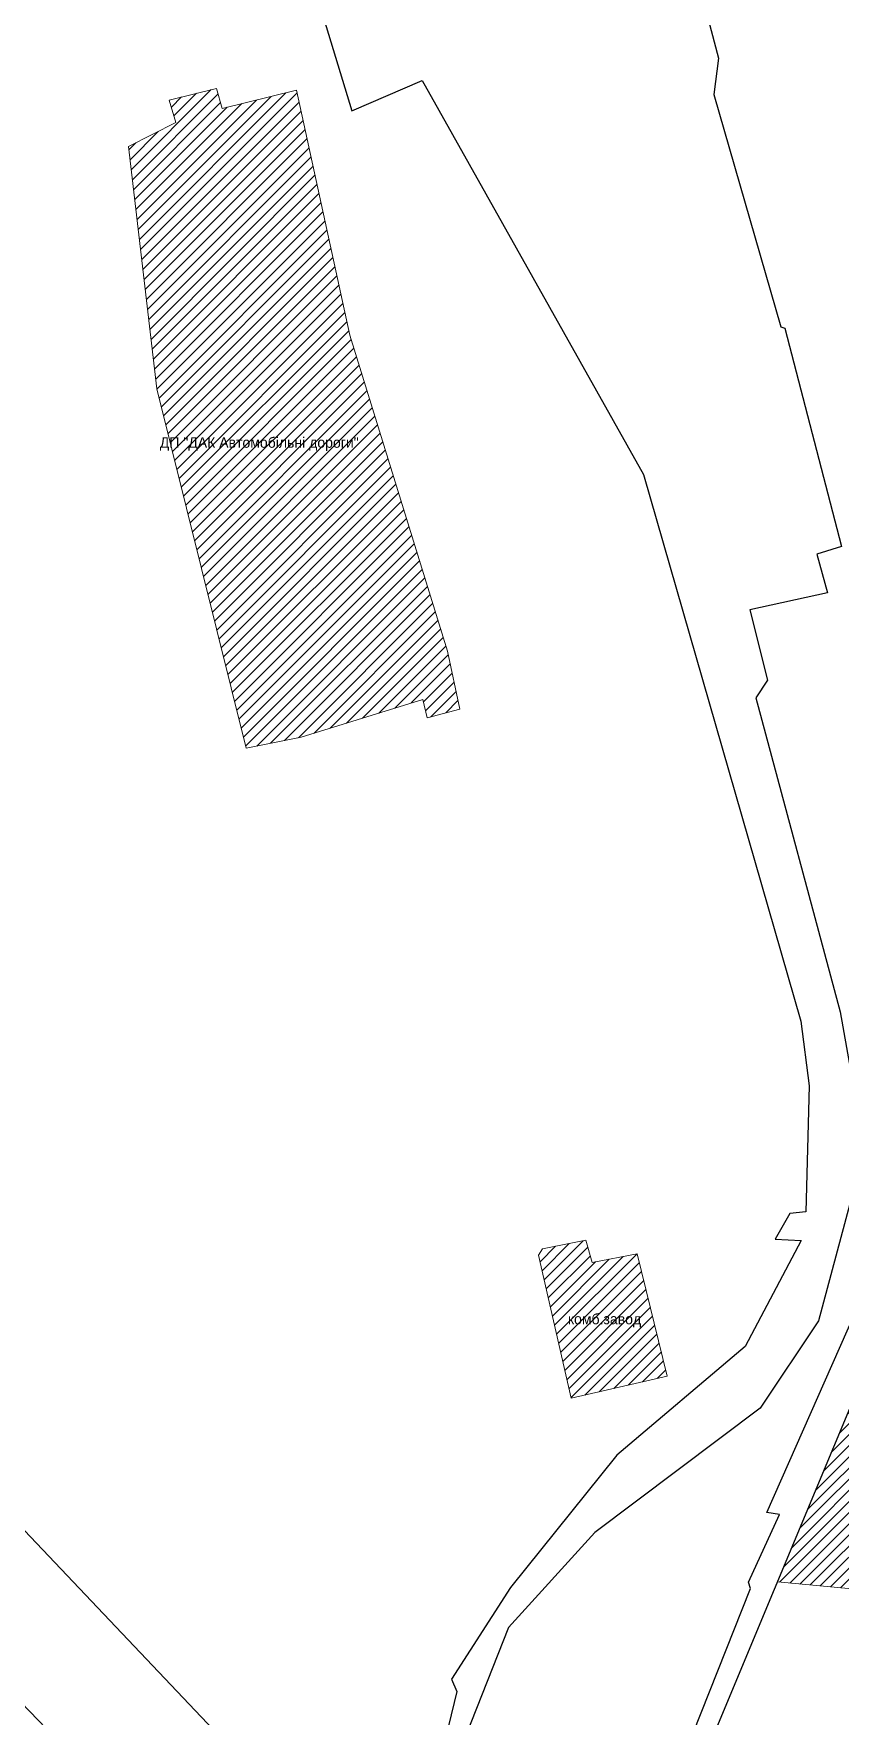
# Model space of a CAD drawing. Header units: millimetres. Extents: x 1379499 to 1411715, y 5652947 to 5671991.
# Drawn here: x 1402177 to 1402561, y 5660976 to 5661777 of the extents above; entities that cross this region are included whole.
import ezdxf
from ezdxf.enums import TextEntityAlignment as Align

# ---------------------------------------------------------------- set-up
doc = ezdxf.new("R2010")
doc.units = ezdxf.units.MM
doc.layers.add('_5Інше', color=252, linetype='Continuous', lineweight=25)
for name, color, linetype in [('вулиці', 7, 'Continuous'), ('ВулНазва', 7, 'Continuous'), ('на область', 5, 'Continuous')]:
    doc.layers.add(name, color=color, linetype=linetype)
picture_1 = doc.add_image_def('image1.bmp', size_in_pixel=(3370, 2384))
pattern_1 = [(45, (19203.3615, -9190.9644), (-2.6516504294, 2.6516504294), [])]

# ---------------------------------------------------------------- blocks, each defined once
blk = doc.blocks.new('ЛвЗд')
at = {"layer": '_5Інше', "color": 204, "linetype": 'Continuous'}
for points in [[(46109.104, 29050.417), (46209.178, 28714.395)], [(46330.216, 28946.004), (46383.96, 28738.523)], [(46383.96, 28738.523), (46381.621, 28721.157)], [(46209.178, 28714.395), (46242.84, 28728.604)], [(46242.84, 28728.604), (46347.136, 28540.541)], [(46381.621, 28721.157), (46412.887, 28610.476)], [(46412.887, 28610.476), (46414.803, 28609.783)], [(46414.803, 28609.783), (46441.206, 28505.677)], [(46347.136, 28540.541), (46420.436, 28279.844)], [(46441.206, 28505.677), (46429.405, 28502.023)], [(46429.405, 28502.023), (46434.361, 28483.708)], [(46434.361, 28483.708), (46397.397, 28475.858)], [(46397.397, 28475.858), (46405.606, 28442.188)], [(46405.606, 28442.188), (46399.952, 28433.939)], [(46399.952, 28433.939), (46439.312, 28284.151)], [(46439.312, 28284.151), (46446.822, 28240.345)], [(46520.792, 28279.703), (46348.954, 27874.137)], [(46420.436, 28279.844), (46424.243, 28248.984)], [(46424.243, 28248.984), (46422.382, 28189.147)], [(46403, 28046), (46466.319, 28187)], [(46414.659, 28188.343), (46407.612, 28176.12)], [(46422.382, 28189.147), (46414.659, 28188.343)], [(46443.136, 28192.046), (46428.045, 28137.126)], [(46420.033, 28175.434), (46393.006, 28125.111)], [(46407.612, 28176.12), (46420.033, 28175.434)], [(46428.045, 28137.126), (46400.122, 28095.801)], [(46139.335, 27860.789), (45882.635, 28130.472)], [(46239.973, 27836.262), (45968.277, 28125.852)], [(46393.006, 28125.111), (46331.722, 28073.761)], [(46400.122, 28095.801), (46320.97, 28037.075)], [(46331.722, 28073.761), (46280.677, 28011.043)], [(46394, 28013), (46409, 28045)], [(46409, 28045), (46403, 28046)], [(46320.97, 28037.075), (46279.646, 27992.089)], [(46280.677, 28011.043), (46252.352, 27967.633)], [(46395, 28010), (46394, 28013)], [(46359.295, 27921.749), (46395, 28010)], [(46279.646, 27992.089), (46258.894, 27940.769)], [(46252.352, 27967.633), (46254.764, 27961.789)], [(46254.764, 27961.789), (46239.997, 27902.338)]]:
    blk.add_lwpolyline(points, dxfattribs=at)

msp = doc.modelspace()

# ---------------------------------------------------------------- hatches: boundary and pattern name
at = {"layer": 'вулиці', "lineweight": -2}
h = msp.add_hatch(dxfattribs=at)
h.set_pattern_fill('ANSI31', color=12, scale=30, style=0)
h.set_pattern_definition(pattern_1)
h.paths.add_polyline_path([(1402235.57, 5661607.95), (1402278.14, 5661436.89), (1402304.32, 5661442.08), (1402362.26, 5661460.11), (1402364.3, 5661451.26), (1402379.9, 5661455.44), (1402373.98, 5661483.01), (1402327.46, 5661633.52), (1402302.14, 5661750.02), (1402266.76, 5661741.41), (1402263.98, 5661750.95), (1402241.46, 5661745.37), (1402244.71, 5661734.63), (1402222.11, 5661723.29)])
h.paths.add_polyline_path([(1402215.41, 5661577.41), (1402353.33, 5661577.41), (1402353.33, 5661586.16), (1402215.41, 5661586.16)], flags=9)
h = msp.add_hatch(dxfattribs=at)
h.set_pattern_fill('ANSI31', color=12, scale=30, style=0)
h.set_pattern_definition(pattern_1)
h.paths.add_polyline_path([(1402641.15, 5661147.66), (1402611.01, 5661141.52), (1402606.7, 5661161.6), (1402579.56, 5661156.1), (1402531.17, 5661039.98), (1402622.11, 5661031.53), (1402617.01, 5661050.35), (1402619.14, 5661051.22), (1402618, 5661056.64), (1402649.05, 5661065.7), (1402643.91, 5661082.34), (1402651.91, 5661104.05), (1402657.73, 5661111.43), (1402736.19, 5661132.74), (1402721.67, 5661185.57), (1402721.73, 5661186.5), (1402703.44, 5661254.47), (1402625.3, 5661235.31), (1402625.94, 5661229), (1402628.04, 5661209.38), (1402629.57, 5661201.03)])
h.paths.add_polyline_path([(1402606.75, 5661111.65), (1402653.83, 5661111.65), (1402653.83, 5661117.9), (1402606.75, 5661117.9)], flags=24)
h = msp.add_hatch(dxfattribs=at)
h.set_pattern_fill('ANSI31', color=12, scale=30, style=0)
h.set_pattern_definition([(45, (19195.509, -9197.356), (-2.6516504294, 2.6516504294), [])])
h.paths.add_polyline_path([(1402433.01, 5661127.46), (1402478.71, 5661137.94), (1402464.43, 5661196.24), (1402442.99, 5661192), (1402439.92, 5661202.66), (1402419.33, 5661198.52), (1402417.37, 5661195.6)])
h.paths.add_polyline_path([(1402425.29, 5661161.47), (1402472.38, 5661161.47), (1402472.38, 5661167.72), (1402425.29, 5661167.72)], flags=24)

# ---------------------------------------------------------------- linework, layer by layer
at = {"layer": 'ВулНазва', "color": 7, "lineweight": 9}
for points in [[(1402373.98, 5661483.01), (1402379.9, 5661455.44), (1402364.3, 5661451.26), (1402362.26, 5661460.11), (1402304.32, 5661442.08), (1402278.14, 5661436.89), (1402235.57, 5661607.95), (1402222.11, 5661723.29), (1402244.71, 5661734.63), (1402241.46, 5661745.37), (1402263.98, 5661750.95), (1402266.76, 5661741.41), (1402302.14, 5661750.02), (1402327.46, 5661633.52), (1402373.98, 5661483.01)], [(1402625.3, 5661235.31), (1402703.44, 5661254.47), (1402721.83, 5661188.29), (1402721.67, 5661185.57), (1402736.19, 5661132.74), (1402657.73, 5661111.43), (1402651.91, 5661104.05), (1402643.91, 5661082.34), (1402649.05, 5661065.7), (1402618, 5661056.64), (1402619.14, 5661051.22), (1402617.01, 5661050.35), (1402622.11, 5661031.53), (1402531.17, 5661039.98), (1402579.4, 5661156.06), (1402606.7, 5661161.6), (1402611.01, 5661141.52), (1402641.15, 5661147.66), (1402629.57, 5661201.03), (1402628.04, 5661209.38), (1402625.94, 5661229), (1402625.3, 5661235.31)], [(1402433.01, 5661127.46), (1402417.37, 5661195.6), (1402419.33, 5661198.52), (1402439.92, 5661202.66), (1402442.99, 5661192), (1402464.43, 5661196.24), (1402478.71, 5661137.94), (1402433.01, 5661127.46)]]:
    msp.add_lwpolyline(points, close=True, dxfattribs=at)

# ---------------------------------------------------------------- block references
at = {"layer": 'ВулНазва', "color": 7, "lineweight": 9, "rotation": 0.3369352804739994}
msp.add_blockref('ЛвЗд', (1356288.93, 5632754.59), dxfattribs=at)

# ---------------------------------------------------------------- texts
at = {"layer": 'ВулНазва', "color": 7, "lineweight": 9}
for s, p in [('ДП "ДАК Автомобільні дороги"', (1402284.37, 5661581.79)), ('комб.завод', (1402448.83, 5661164.59))]:
    msp.add_text(s, height=5, dxfattribs=at).set_placement(p, align=Align.MIDDLE)

# ---------------------------------------------------------------- pictures from other files: only their frames are drawn
at = {"layer": 'на область', "color": 7, "lineweight": -2}
image = msp.add_image(picture_1, insert=(1395288.55, 5652947.02), size_in_units=(16426, 11620.05), dxfattribs=at)
image.dxf.flags = 7

doc.saveas('drawing.dxf')
